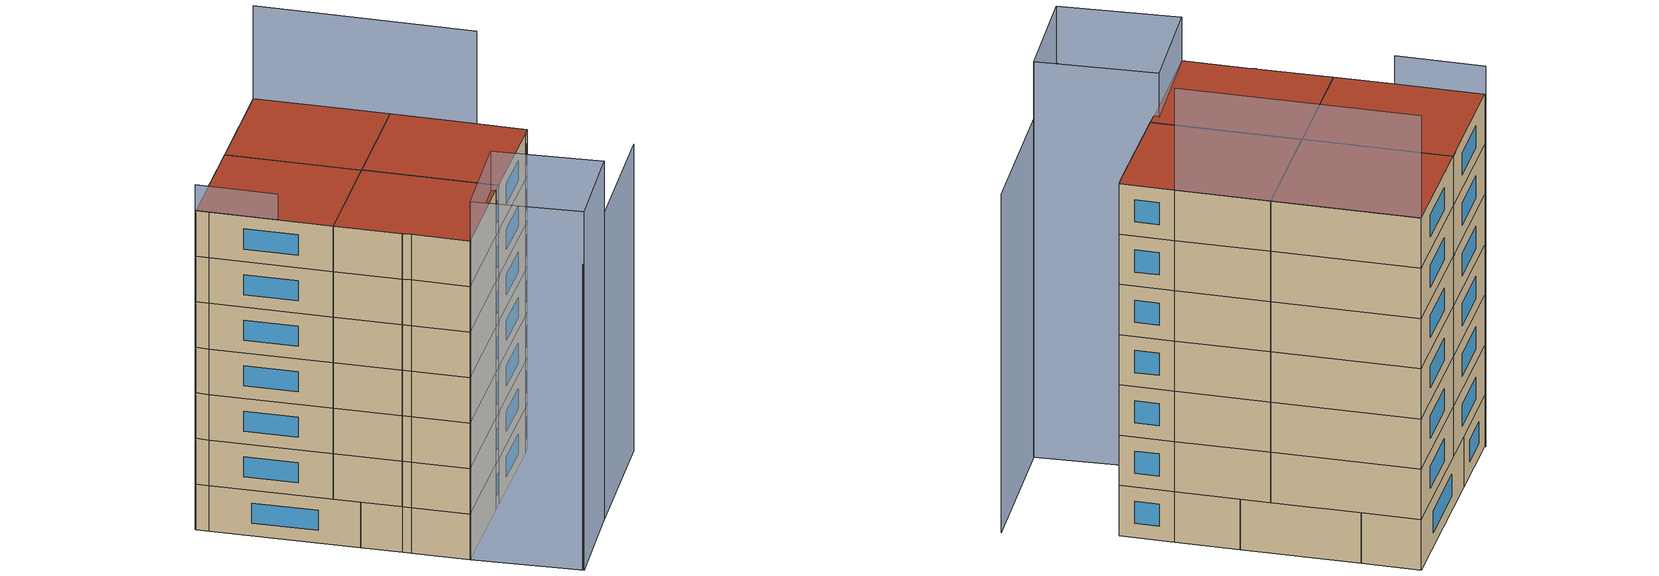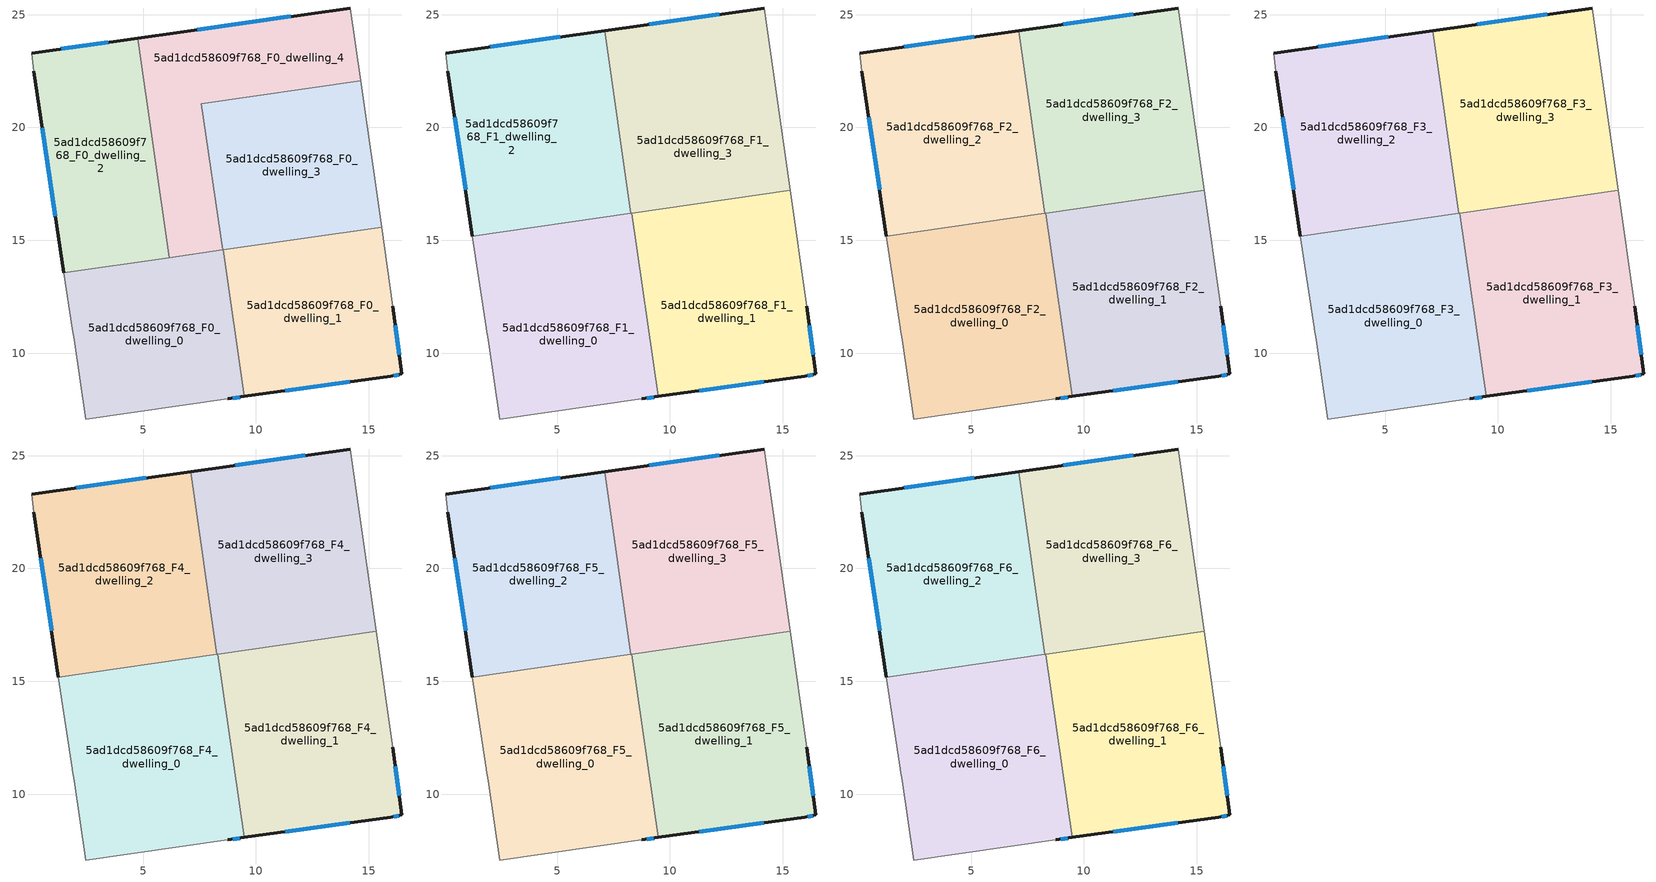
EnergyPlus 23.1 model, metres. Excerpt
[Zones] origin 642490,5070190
5ad1dcd58609f768_F0_dwelling_0
 floor ground (EU_floor_Construction): 8.55,14.58 9.48,8.08 8.76,7.98 2.46,7.08 1.96,10.59 1.86,11.09 1.49,13.57 z0
 wall outside (EU_wall_Construction): 8.76,7.98 9.48,8.08 z0:3
 wall adiabatic (EU_wall_Construction): 1.49,13.57 1.86,11.09 1.96,10.59 2.46,7.08 8.76,7.98 z0:3
 wall to 5ad1dcd58609f768_F0_dwelling_1 (EU_wall_Construction): 9.48,8.08 8.55,14.58 z0:3
 wall to 5ad1dcd58609f768_F0_dwelling_2 (EU_wall_Construction): 6.16,14.24 1.49,13.57 z0:3
 wall to 5ad1dcd58609f768_F0_dwelling_4 (EU_wall_Construction): 8.52,14.58 6.16,14.24 z0:3
 wall to 5ad1dcd58609f768_F0_dwelling_3 (EU_wall_Construction): 8.55,14.58 8.52,14.58 z0:3
 window (EU_Window_Construction): 8.96,8.01 9.28,8.05 z0.84:2.16
 roof outside (EU_roof_Construction): 1.86,11.09 1.85,11.13 1.49,13.57 z3
5ad1dcd58609f768_F0_dwelling_1
 floor ground (EU_floor_Construction): 15.56,15.59 16.07,12.08 16.47,9.08 15.97,8.98 9.48,8.08 8.55,14.58 z0
 wall outside (EU_wall_Construction): 9.48,8.08 15.97,8.98 16.47,9.08 16.07,12.08 z0:3
 wall adiabatic (EU_wall_Construction): 16.07,12.08 15.56,15.59 z0:3
 wall to 5ad1dcd58609f768_F0_dwelling_3 (EU_wall_Construction): 15.56,15.59 8.55,14.58 z0:3
 window (EU_Window_Construction): 16.35,9.92 16.18,11.24 / 16.11,9.01 16.33,9.05 / 11.3,8.33 14.15,8.73 z0.84:2.16
5ad1dcd58609f768_F0_dwelling_2
 floor ground (EU_floor_Construction): 4.76,23.96 6.16,14.24 1.49,13.57 0.16,22.5 0.06,23.3 z0
 wall outside (EU_wall_Construction): 4.76,23.96 0.06,23.3 / 0.16,22.5 1.49,13.57 z0:3
 wall adiabatic (EU_wall_Construction): 0.06,23.3 0.16,22.5 z0:3
 wall to 5ad1dcd58609f768_F0_dwelling_4 (EU_wall_Construction): 6.16,14.24 4.76,23.96 z0:3
 window (EU_Window_Construction): 3.44,23.78 1.38,23.48 / 0.53,19.99 1.11,16.07 z0.84:2.16
5ad1dcd58609f768_F0_dwelling_3
 floor ground (EU_floor_Construction): 14.63,22.07 15.56,15.59 8.52,14.58 7.58,21.06 z0
 wall to 5ad1dcd58609f768_F0_dwelling_4 (EU_wall_Construction): 14.63,22.07 7.58,21.06 8.52,14.58 z0:3
 wall adiabatic (EU_wall_Construction): 15.56,15.59 14.63,22.07 z0:3
5ad1dcd58609f768_F0_dwelling_4
 floor ground (EU_floor_Construction): 14.17,25.29 14.63,22.07 7.58,21.06 8.52,14.58 6.16,14.24 4.76,23.96 z0
 wall outside (EU_wall_Construction): 14.17,25.29 4.76,23.96 z0:3
 wall adiabatic (EU_wall_Construction): 14.63,22.07 14.17,25.29 z0:3
 window (EU_Window_Construction): 11.53,24.92 7.4,24.34 z0.84:2.16
5ad1dcd58609f768_F1_dwelling_0
 floor to 5ad1dcd58609f768_F0_dwelling_0 (EU_floor_Construction): 8.54,14.58 9.48,8.08 8.76,7.98 2.46,7.08 1.96,10.59 1.86,11.09 1.85,11.13 1.49,13.57 z3
 floor to 5ad1dcd58609f768_F0_dwelling_2 (EU_floor_Construction): 5.93,15.86 6.16,14.24 1.49,13.57 1.25,15.19 z3
 floor to 5ad1dcd58609f768_F0_dwelling_3 (EU_floor_Construction): 8.31,16.2 8.54,14.58 8.52,14.58 8.28,16.2 z3
 floor to 5ad1dcd58609f768_F0_dwelling_4 (EU_floor_Construction): 8.28,16.2 8.52,14.58 6.16,14.24 5.93,15.86 z3
 wall outside (EU_wall_Construction): 8.76,7.98 9.48,8.08 z3:6
 wall adiabatic (EU_wall_Construction): 1.25,15.19 1.85,11.13 1.86,11.09 1.96,10.59 2.46,7.08 8.76,7.98 z3:6
 wall to 5ad1dcd58609f768_F1_dwelling_1 (EU_wall_Construction): 9.48,8.08 8.31,16.2 z3:6
 wall to 5ad1dcd58609f768_F1_dwelling_2 (EU_wall_Construction): 8.27,16.2 1.25,15.19 z3:6
 wall to 5ad1dcd58609f768_F1_dwelling_3 (EU_wall_Construction): 8.31,16.2 8.27,16.2 z3:6
 window (EU_Window_Construction): 8.96,8.01 9.28,8.05 z3.84:5.16
5ad1dcd58609f768_F1_dwelling_1
 floor outside (EU_floor_Construction): 8.39,15.64 8.55,14.58 9.48,8.08 z3
 floor to 5ad1dcd58609f768_F0_dwelling_1 (EU_floor_Construction): 15.56,15.59 16.07,12.08 16.47,9.08 15.97,8.98 9.48,8.08 8.55,14.58 z3
 floor to 5ad1dcd58609f768_F0_dwelling_3 (EU_floor_Construction): 15.33,17.21 15.56,15.59 8.54,14.58 8.31,16.2 z3
 floor adiabatic (EU_floor_Construction): 8.39,15.64 8.55,14.58 8.54,14.58 z3; 8.39,15.64 8.55,14.58 8.54,14.58 z3; 8.39,15.64 8.55,14.58 8.54,14.58 z3; 8.39,15.64 8.55,14.58 8.54,14.58 z3; 8.39,15.64 8.55,14.58 8.54,14.58 z3; 8.39,15.64 8.55,14.58 8.54,14.58 z3; 8.39,15.64 8.55,14.58 8.54,14.58 z3; 8.39,15.64 8.55,14.58 8.54,14.58 z3; 8.39,15.64 8.55,14.58 8.54,14.58 z3; 8.39,15.64 8.55,14.58 8.54,14.58 z3; 8.39,15.64 8.55,14.58 8.54,14.58 z3; 8.39,15.64 8.55,14.58 8.54,14.58 z3; 8.39,15.64 8.55,14.58 8.54,14.58 z3; 8.39,15.64 8.55,14.58 8.54,14.58 z3; 8.39,15.64 8.55,14.58 8.54,14.58 z3; 8.39,15.64 8.55,14.58 8.54,14.58 z3; 8.39,15.64 8.55,14.58 8.54,14.58 z3; 8.39,15.64 8.55,14.58 8.54,14.58 z3; 8.39,15.64 8.55,14.58 8.54,14.58 z3; 8.39,15.64 8.55,14.58 8.54,14.58 z3; 8.39,15.64 8.55,14.58 8.54,14.58 z3; 8.39,15.64 8.55,14.58 8.54,14.58 z3; 8.39,15.64 8.55,14.58 8.54,14.58 z3; 8.39,15.64 8.55,14.58 8.54,14.58 z3; 8.39,15.64 8.55,14.58 8.54,14.58 z3; 8.39,15.64 8.55,14.58 8.54,14.58 z3; 8.39,15.64 8.55,14.58 8.54,14.58 z3; 8.39,15.64 8.55,14.58 8.54,14.58 z3; 8.39,15.64 8.55,14.58 8.54,14.58 z3; 8.39,15.64 8.55,14.58 8.54,14.58 z3; 8.39,15.64 8.55,14.58 8.54,14.58 z3; 8.39,15.64 8.55,14.58 8.54,14.58 z3; 8.39,15.64 8.55,14.58 8.54,14.58 z3; 8.39,15.64 8.55,14.58 8.54,14.58 z3; 8.39,15.64 8.55,14.58 8.54,14.58 z3; 8.39,15.64 8.55,14.58 8.54,14.58 z3; 8.39,15.64 8.55,14.58 8.54,14.58 z3; 8.39,15.64 8.55,14.58 8.54,14.58 z3; 8.39,15.64 8.55,14.58 8.54,14.58 z3; 8.39,15.64 8.55,14.58 8.54,14.58 z3; 8.39,15.64 8.55,14.58 8.54,14.58 z3; 8.39,15.64 8.55,14.58 8.54,14.58 z3; 8.39,15.64 8.55,14.58 8.54,14.58 z3; 8.39,15.64 8.55,14.58 8.54,14.58 z3; 8.39,15.64 8.55,14.58 8.54,14.58 z3; 8.39,15.64 8.55,14.58 8.54,14.58 z3; 8.39,15.64 8.55,14.58 8.54,14.58 z3; 8.39,15.64 8.55,14.58 8.54,14.58 z3; 8.39,15.64 8.55,14.58 8.54,14.58 z3; 8.39,15.64 8.55,14.58 8.54,14.58 z3; 8.39,15.64 8.55,14.58 8.54,14.58 z3; 8.39,15.64 8.55,14.58 8.54,14.58 z3; 8.39,15.64 8.55,14.58 8.54,14.58 z3; 8.39,15.64 8.55,14.58 8.54,14.58 z3; 8.39,15.64 8.55,14.58 8.54,14.58 z3; 8.39,15.64 8.55,14.58 8.54,14.58 z3; 8.39,15.64 8.55,14.58 8.54,14.58 z3; 8.39,15.64 8.55,14.58 8.54,14.58 z3
 wall outside (EU_wall_Construction): 9.48,8.08 15.97,8.98 16.47,9.08 16.07,12.08 z3:6
 wall adiabatic (EU_wall_Construction): 16.07,12.08 15.33,17.21 z3:6
 wall to 5ad1dcd58609f768_F1_dwelling_3 (EU_wall_Construction): 15.33,17.21 8.31,16.2 z3:6
 window (EU_Window_Construction): 16.35,9.92 16.18,11.24 / 16.11,9.01 16.33,9.05 / 11.29,8.33 14.15,8.73 z3.84:5.16
5ad1dcd58609f768_F1_dwelling_2
 floor to 5ad1dcd58609f768_F0_dwelling_2 (EU_floor_Construction): 4.76,23.96 5.93,15.86 1.25,15.19 0.16,22.5 0.06,23.3 z3
 floor to 5ad1dcd58609f768_F0_dwelling_4 (EU_floor_Construction): 7.11,24.29 8.27,16.2 5.93,15.86 4.76,23.96 z3
 wall outside (EU_wall_Construction): 7.11,24.29 0.06,23.3 / 0.16,22.5 1.25,15.19 z3:6
 wall adiabatic (EU_wall_Construction): 0.06,23.3 0.16,22.5 z3:6
 wall to 5ad1dcd58609f768_F1_dwelling_3 (EU_wall_Construction): 8.27,16.2 7.11,24.29 z3:6
 window (EU_Window_Construction): 5.13,24.01 2.03,23.58 / 0.46,20.45 0.94,17.24 z3.84:5.16
5ad1dcd58609f768_F1_dwelling_3
 floor to 5ad1dcd58609f768_F0_dwelling_3 (EU_floor_Construction): 14.63,22.07 15.33,17.21 8.28,16.2 7.58,21.06 z3
 floor to 5ad1dcd58609f768_F0_dwelling_4 (EU_floor_Construction): 14.17,25.29 14.63,22.07 7.58,21.06 8.28,16.2 8.27,16.2 7.11,24.29 z3
 wall outside (EU_wall_Construction): 14.17,25.29 7.11,24.29 z3:6
 wall adiabatic (EU_wall_Construction): 15.33,17.21 14.17,25.29 z3:6
 window (EU_Window_Construction): 12.19,25.01 9.09,24.57 z3.84:5.16
5ad1dcd58609f768_F2_dwelling_0
 floor to 5ad1dcd58609f768_F1_dwelling_0 (EU_floor_Construction): 8.31,16.2 9.48,8.08 8.76,7.98 2.46,7.08 1.96,10.59 1.86,11.09 1.85,11.13 1.25,15.19 z6
 wall outside (EU_wall_Construction): 8.76,7.98 9.48,8.08 z6:9
 wall adiabatic (EU_wall_Construction): 1.25,15.19 1.85,11.13 1.86,11.09 1.96,10.59 2.46,7.08 8.76,7.98 z6:9
 wall to 5ad1dcd58609f768_F2_dwelling_1 (EU_wall_Construction): 9.48,8.08 8.31,16.2 z6:9
 wall to 5ad1dcd58609f768_F2_dwelling_2 (EU_wall_Construction): 8.27,16.2 1.25,15.19 z6:9
 wall to 5ad1dcd58609f768_F2_dwelling_3 (EU_wall_Construction): 8.31,16.2 8.27,16.2 z6:9
 window (EU_Window_Construction): 8.96,8.01 9.28,8.05 z6.84:8.16
5ad1dcd58609f768_F2_dwelling_1
 floor to 5ad1dcd58609f768_F1_dwelling_1 (EU_floor_Construction): 15.33,17.21 16.07,12.08 16.47,9.08 15.97,8.98 9.48,8.08 8.31,16.2 z6
 wall outside (EU_wall_Construction): 9.48,8.08 15.97,8.98 16.47,9.08 16.07,12.08 z6:9
 wall adiabatic (EU_wall_Construction): 16.07,12.08 15.33,17.21 z6:9
 wall to 5ad1dcd58609f768_F2_dwelling_3 (EU_wall_Construction): 15.33,17.21 8.31,16.2 z6:9
 window (EU_Window_Construction): 16.35,9.92 16.18,11.24 / 16.11,9.01 16.33,9.05 / 11.29,8.33 14.15,8.73 z6.84:8.16
5ad1dcd58609f768_F2_dwelling_2
 floor to 5ad1dcd58609f768_F1_dwelling_2 (EU_floor_Construction): 7.11,24.29 8.27,16.2 1.25,15.19 0.16,22.5 0.06,23.3 z6
 wall outside (EU_wall_Construction): 7.11,24.29 0.06,23.3 / 0.16,22.5 1.25,15.19 z6:9
 wall adiabatic (EU_wall_Construction): 0.06,23.3 0.16,22.5 z6:9
 wall to 5ad1dcd58609f768_F2_dwelling_3 (EU_wall_Construction): 8.27,16.2 7.11,24.29 z6:9
 window (EU_Window_Construction): 5.13,24.01 2.03,23.58 / 0.46,20.45 0.94,17.24 z6.84:8.16
5ad1dcd58609f768_F2_dwelling_3
 floor to 5ad1dcd58609f768_F1_dwelling_3 (EU_floor_Construction): 14.17,25.29 15.33,17.21 8.27,16.2 7.11,24.29 z6
 wall outside (EU_wall_Construction): 14.17,25.29 7.11,24.29 z6:9
 wall adiabatic (EU_wall_Construction): 15.33,17.21 14.17,25.29 z6:9
 window (EU_Window_Construction): 12.19,25.01 9.09,24.57 z6.84:8.16
5ad1dcd58609f768_F3_dwelling_0
 floor to 5ad1dcd58609f768_F2_dwelling_0 (EU_floor_Construction): 8.31,16.2 9.48,8.08 8.76,7.98 2.46,7.08 1.96,10.59 1.86,11.09 1.85,11.13 1.25,15.19 z9
 wall outside (EU_wall_Construction): 8.76,7.98 9.48,8.08 z9:12
 wall adiabatic (EU_wall_Construction): 1.25,15.19 1.85,11.13 1.86,11.09 1.96,10.59 2.46,7.08 8.76,7.98 z9:12
 wall to 5ad1dcd58609f768_F3_dwelling_1 (EU_wall_Construction): 9.48,8.08 8.31,16.2 z9:12
 wall to 5ad1dcd58609f768_F3_dwelling_2 (EU_wall_Construction): 8.27,16.2 1.25,15.19 z9:12
 wall to 5ad1dcd58609f768_F3_dwelling_3 (EU_wall_Construction): 8.31,16.2 8.27,16.2 z9:12
 window (EU_Window_Construction): 8.96,8.01 9.28,8.05 z9.84:11.16
5ad1dcd58609f768_F3_dwelling_1
 floor to 5ad1dcd58609f768_F2_dwelling_1 (EU_floor_Construction): 15.33,17.21 16.07,12.08 16.47,9.08 15.97,8.98 9.48,8.08 8.31,16.2 z9
 wall outside (EU_wall_Construction): 9.48,8.08 15.97,8.98 16.47,9.08 16.07,12.08 z9:12
 wall adiabatic (EU_wall_Construction): 16.07,12.08 15.33,17.21 z9:12
 wall to 5ad1dcd58609f768_F3_dwelling_3 (EU_wall_Construction): 15.33,17.21 8.31,16.2 z9:12
 window (EU_Window_Construction): 16.35,9.92 16.18,11.24 / 16.11,9.01 16.33,9.05 / 11.29,8.33 14.15,8.73 z9.84:11.16
5ad1dcd58609f768_F3_dwelling_2
 floor to 5ad1dcd58609f768_F2_dwelling_2 (EU_floor_Construction): 7.11,24.29 8.27,16.2 1.25,15.19 0.16,22.5 0.06,23.3 z9
 wall outside (EU_wall_Construction): 7.11,24.29 0.06,23.3 / 0.16,22.5 1.25,15.19 z9:12
 wall adiabatic (EU_wall_Construction): 0.06,23.3 0.16,22.5 z9:12
 wall to 5ad1dcd58609f768_F3_dwelling_3 (EU_wall_Construction): 8.27,16.2 7.11,24.29 z9:12
 window (EU_Window_Construction): 5.13,24.01 2.03,23.58 / 0.46,20.45 0.94,17.24 z9.84:11.16
5ad1dcd58609f768_F3_dwelling_3
 floor to 5ad1dcd58609f768_F2_dwelling_3 (EU_floor_Construction): 14.17,25.29 15.33,17.21 8.27,16.2 7.11,24.29 z9
 wall outside (EU_wall_Construction): 14.17,25.29 7.11,24.29 z9:12
 wall adiabatic (EU_wall_Construction): 15.33,17.21 14.17,25.29 z9:12
 window (EU_Window_Construction): 12.19,25.01 9.09,24.57 z9.84:11.16
5ad1dcd58609f768_F4_dwelling_0
 floor to 5ad1dcd58609f768_F3_dwelling_0 (EU_floor_Construction): 8.31,16.2 9.48,8.08 8.76,7.98 2.46,7.08 1.96,10.59 1.86,11.09 1.85,11.13 1.25,15.19 z12
 wall outside (EU_wall_Construction): 8.76,7.98 9.48,8.08 z12:15
 wall adiabatic (EU_wall_Construction): 1.25,15.19 1.85,11.13 1.86,11.09 1.96,10.59 2.46,7.08 8.76,7.98 z12:15
 wall to 5ad1dcd58609f768_F4_dwelling_1 (EU_wall_Construction): 9.48,8.08 8.31,16.2 z12:15
 wall to 5ad1dcd58609f768_F4_dwelling_2 (EU_wall_Construction): 8.27,16.2 1.25,15.19 z12:15
 wall to 5ad1dcd58609f768_F4_dwelling_3 (EU_wall_Construction): 8.31,16.2 8.27,16.2 z12:15
 window (EU_Window_Construction): 8.96,8.01 9.28,8.05 z12.84:14.16
5ad1dcd58609f768_F4_dwelling_1
 floor to 5ad1dcd58609f768_F3_dwelling_1 (EU_floor_Construction): 15.33,17.21 16.07,12.08 16.47,9.08 15.97,8.98 9.48,8.08 8.31,16.2 z12
 wall outside (EU_wall_Construction): 9.48,8.08 15.97,8.98 16.47,9.08 16.07,12.08 z12:15
 wall adiabatic (EU_wall_Construction): 16.07,12.08 15.33,17.21 z12:15
 wall to 5ad1dcd58609f768_F4_dwelling_3 (EU_wall_Construction): 15.33,17.21 8.31,16.2 z12:15
 window (EU_Window_Construction): 16.35,9.92 16.18,11.24 / 16.11,9.01 16.33,9.05 / 11.29,8.33 14.15,8.73 z12.84:14.16
5ad1dcd58609f768_F4_dwelling_2
 floor to 5ad1dcd58609f768_F3_dwelling_2 (EU_floor_Construction): 7.11,24.29 8.27,16.2 1.25,15.19 0.16,22.5 0.06,23.3 z12
 wall outside (EU_wall_Construction): 7.11,24.29 0.06,23.3 / 0.16,22.5 1.25,15.19 z12:15
 wall adiabatic (EU_wall_Construction): 0.06,23.3 0.16,22.5 z12:15
 wall to 5ad1dcd58609f768_F4_dwelling_3 (EU_wall_Construction): 8.27,16.2 7.11,24.29 z12:15
 window (EU_Window_Construction): 5.13,24.01 2.03,23.58 / 0.46,20.45 0.94,17.24 z12.84:14.16
5ad1dcd58609f768_F4_dwelling_3
 floor to 5ad1dcd58609f768_F3_dwelling_3 (EU_floor_Construction): 14.17,25.29 15.33,17.21 8.27,16.2 7.11,24.29 z12
 wall outside (EU_wall_Construction): 14.17,25.29 7.11,24.29 z12:15
 wall adiabatic (EU_wall_Construction): 15.33,17.21 14.17,25.29 z12:15
 window (EU_Window_Construction): 12.19,25.01 9.09,24.57 z12.84:14.16
5ad1dcd58609f768_F5_dwelling_0
 floor to 5ad1dcd58609f768_F4_dwelling_0 (EU_floor_Construction): 8.31,16.2 9.48,8.08 8.76,7.98 2.46,7.08 1.96,10.59 1.86,11.09 1.85,11.13 1.25,15.19 z15
 wall outside (EU_wall_Construction): 8.76,7.98 9.48,8.08 z15:18
 wall adiabatic (EU_wall_Construction): 1.25,15.19 1.85,11.13 1.86,11.09 1.96,10.59 2.46,7.08 8.76,7.98 z15:18
 wall to 5ad1dcd58609f768_F5_dwelling_1 (EU_wall_Construction): 9.48,8.08 8.31,16.2 z15:18
 wall to 5ad1dcd58609f768_F5_dwelling_2 (EU_wall_Construction): 8.27,16.2 1.25,15.19 z15:18
 wall to 5ad1dcd58609f768_F5_dwelling_3 (EU_wall_Construction): 8.31,16.2 8.27,16.2 z15:18
 window (EU_Window_Construction): 8.96,8.01 9.28,8.05 z15.84:17.16
5ad1dcd58609f768_F5_dwelling_1
 floor to 5ad1dcd58609f768_F4_dwelling_1 (EU_floor_Construction): 15.33,17.21 16.07,12.08 16.47,9.08 15.97,8.98 9.48,8.08 8.31,16.2 z15
 wall outside (EU_wall_Construction): 9.48,8.08 15.97,8.98 16.47,9.08 16.07,12.08 z15:18
 wall adiabatic (EU_wall_Construction): 16.07,12.08 15.33,17.21 z15:18
 wall to 5ad1dcd58609f768_F5_dwelling_3 (EU_wall_Construction): 15.33,17.21 8.31,16.2 z15:18
 window (EU_Window_Construction): 16.35,9.92 16.18,11.24 / 16.11,9.01 16.33,9.05 / 11.29,8.33 14.15,8.73 z15.84:17.16
5ad1dcd58609f768_F5_dwelling_2
 floor to 5ad1dcd58609f768_F4_dwelling_2 (EU_floor_Construction): 7.11,24.29 8.27,16.2 1.25,15.19 0.16,22.5 0.06,23.3 z15
 wall outside (EU_wall_Construction): 7.11,24.29 0.06,23.3 / 0.16,22.5 1.25,15.19 z15:18
 wall adiabatic (EU_wall_Construction): 0.06,23.3 0.16,22.5 z15:18
 wall to 5ad1dcd58609f768_F5_dwelling_3 (EU_wall_Construction): 8.27,16.2 7.11,24.29 z15:18
 window (EU_Window_Construction): 5.13,24.01 2.03,23.58 / 0.46,20.45 0.94,17.24 z15.84:17.16
5ad1dcd58609f768_F5_dwelling_3
 floor to 5ad1dcd58609f768_F4_dwelling_3 (EU_floor_Construction): 14.17,25.29 15.33,17.21 8.27,16.2 7.11,24.29 z15
 wall outside (EU_wall_Construction): 14.17,25.29 7.11,24.29 z15:18
 wall adiabatic (EU_wall_Construction): 15.33,17.21 14.17,25.29 z15:18
 window (EU_Window_Construction): 12.19,25.01 9.09,24.57 z15.84:17.16
5ad1dcd58609f768_F6_dwelling_0
 floor to 5ad1dcd58609f768_F5_dwelling_0 (EU_floor_Construction): 8.31,16.2 9.48,8.08 8.76,7.98 2.46,7.08 1.96,10.59 1.86,11.09 1.85,11.13 1.25,15.19 z18
 wall outside (EU_wall_Construction): 8.76,7.98 9.48,8.08 z18:21
 wall adiabatic (EU_wall_Construction): 1.25,15.19 1.85,11.13 1.86,11.09 1.96,10.59 2.46,7.08 8.76,7.98 z18:21
 wall to 5ad1dcd58609f768_F6_dwelling_1 (EU_wall_Construction): 9.48,8.08 8.31,16.2 z18:21
 wall to 5ad1dcd58609f768_F6_dwelling_2 (EU_wall_Construction): 8.27,16.2 1.25,15.19 z18:21
 wall to 5ad1dcd58609f768_F6_dwelling_3 (EU_wall_Construction): 8.31,16.2 8.27,16.2 z18:21
 window (EU_Window_Construction): 8.96,8.01 9.28,8.05 z18.84:20.16
 roof outside (EU_roof_Construction): 9.48,8.08 8.31,16.2 1.25,15.19 1.85,11.13 1.86,11.09 1.96,10.59 2.46,7.08 8.76,7.98 z21
5ad1dcd58609f768_F6_dwelling_1
 floor to 5ad1dcd58609f768_F5_dwelling_1 (EU_floor_Construction): 15.33,17.21 16.07,12.08 16.47,9.08 15.97,8.98 9.48,8.08 8.31,16.2 z18
 wall outside (EU_wall_Construction): 9.48,8.08 15.97,8.98 16.47,9.08 16.07,12.08 z18:21
 wall adiabatic (EU_wall_Construction): 16.07,12.08 15.33,17.21 z18:21
 wall to 5ad1dcd58609f768_F6_dwelling_3 (EU_wall_Construction): 15.33,17.21 8.31,16.2 z18:21
 window (EU_Window_Construction): 16.35,9.92 16.18,11.24 / 16.11,9.01 16.33,9.05 / 11.29,8.33 14.15,8.73 z18.84:20.16
 roof outside (EU_roof_Construction): 16.47,9.08 16.07,12.08 15.33,17.21 8.31,16.2 9.48,8.08 15.97,8.98 z21
5ad1dcd58609f768_F6_dwelling_2
 floor to 5ad1dcd58609f768_F5_dwelling_2 (EU_floor_Construction): 7.11,24.29 8.27,16.2 1.25,15.19 0.16,22.5 0.06,23.3 z18
 wall outside (EU_wall_Construction): 7.11,24.29 0.06,23.3 / 0.16,22.5 1.25,15.19 z18:21
 wall adiabatic (EU_wall_Construction): 0.06,23.3 0.16,22.5 z18:21
 wall to 5ad1dcd58609f768_F6_dwelling_3 (EU_wall_Construction): 8.27,16.2 7.11,24.29 z18:21
 window (EU_Window_Construction): 5.13,24.01 2.03,23.58 / 0.46,20.45 0.94,17.24 z18.84:20.16
 roof outside (EU_roof_Construction): 8.27,16.2 7.11,24.29 0.06,23.3 0.16,22.5 1.25,15.19 z21
5ad1dcd58609f768_F6_dwelling_3
 floor to 5ad1dcd58609f768_F5_dwelling_3 (EU_floor_Construction): 14.17,25.29 15.33,17.21 8.27,16.2 7.11,24.29 z18
 wall outside (EU_wall_Construction): 14.17,25.29 7.11,24.29 z18:21
 wall adiabatic (EU_wall_Construction): 15.33,17.21 14.17,25.29 z18:21
 window (EU_Window_Construction): 12.19,25.01 9.09,24.57 z18.84:20.16
 roof outside (EU_roof_Construction): 15.33,17.21 14.17,25.29 7.11,24.29 8.27,16.2 z21
shading: 3.74,0.57 18.46,3.2 z0:20.2; 9.98,1.68 3.73,0.47 / 3.73,0.47 2.46,7.08 / 2.46,7.08 8.7,8.29 / 8.7,8.29 9.98,1.68 z0:23.6; 16.07,12.08 14.17,25.29 z0:27.1; 0.08,23.36 0.76,18.46 z0:22.7
[Building]
EU S2 Campaign: North Axis=0; Terrain=City; Solar Distribution=FullExterior
[Site:Location]
Lyon-Bron: Latitude=45.75; Longitude=5; Time Zone=1; Elevation=198
[SizingPeriod:WeatherFileDays]
AnnualSizingPeriod: Begin Month=1; Begin Day of Month=1; End Month=12; End Day of Month=31; Day of Week for Start Day=Monday; Use Weather File Daylight Saving Period=No; Use Weather File Rain and Snow Indicators=No
[MATERIAL]
EU_InternalMass_Material: Roughness=MediumRough; Thickness=0.1; Conductivity=1; Density=1800; Specific Heat=900; Thermal Absorptance=0.9; Solar Absorptance=0.7; Visible Absorptance=0.7
[MATERIAL:NOMASS] Roughness=MediumRough; Thermal Absorptance=0.9; Solar Absorptance=0.7; Visible Absorptance=0.7
Name | Thermal Resistance
EU_wall_NoMass | 0.776494
EU_roof_NoMass | 0.486893
EU_floor_NoMass | 0.421597
[WINDOWMATERIAL:SIMPLEGLAZINGSYSTEM]
EU_Window_SimpleGlazing: UFactor=4.24961; Solar Heat Gain Coefficient=0.83; Visible Transmittance=0.83
[CONSTRUCTION]
EU_wall_Construction: EU_wall_NoMass
EU_roof_Construction: EU_roof_NoMass
EU_floor_Construction: EU_floor_NoMass
EU_InternalMass_Construction: EU_InternalMass_Material
EU_Window_Construction: EU_Window_SimpleGlazing
[ZONE] Type=1; Multiplier=1; Ceiling Height=autocalculate; Floor Area=autocalculate; Part of Total Floor Area=Yes
Name | Volume
5ad1dcd58609f768_F0_dwelling_0 | 139.846
5ad1dcd58609f768_F1_dwelling_0; 5ad1dcd58609f768_F2_dwelling_0; 5ad1dcd58609f768_F3_dwelling_0; 5ad1dcd58609f768_F4_dwelling_0; 5ad1dcd58609f768_F5_dwelling_0; 5ad1dcd58609f768_F6_dwelling_0 | 174.832
5ad1dcd58609f768_F0_dwelling_1 | 139.849
5ad1dcd58609f768_F1_dwelling_1; 5ad1dcd58609f768_F2_dwelling_1; 5ad1dcd58609f768_F3_dwelling_1; 5ad1dcd58609f768_F4_dwelling_1; 5ad1dcd58609f768_F5_dwelling_1; 5ad1dcd58609f768_F6_dwelling_1 | 174.819
5ad1dcd58609f768_F0_dwelling_2 | 139.868
5ad1dcd58609f768_F1_dwelling_2; 5ad1dcd58609f768_F2_dwelling_2; 5ad1dcd58609f768_F3_dwelling_2; 5ad1dcd58609f768_F4_dwelling_2; 5ad1dcd58609f768_F5_dwelling_2; 5ad1dcd58609f768_F6_dwelling_2 | 174.804
5ad1dcd58609f768_F0_dwelling_3 | 139.855
5ad1dcd58609f768_F1_dwelling_3; 5ad1dcd58609f768_F2_dwelling_3; 5ad1dcd58609f768_F3_dwelling_3; 5ad1dcd58609f768_F4_dwelling_3; 5ad1dcd58609f768_F5_dwelling_3; 5ad1dcd58609f768_F6_dwelling_3 | 174.816
5ad1dcd58609f768_F0_dwelling_4 | 139.842
[INTERNALMASS] Construction=EU_InternalMass_Construction
Name | Zone or ZoneList | Surface Area
5ad1dcd58609f768_F0_dwelling_0_EU_InternalMass | 5ad1dcd58609f768_F0_dwelling_0 | 46.6153
5ad1dcd58609f768_F0_dwelling_1_EU_InternalMass | 5ad1dcd58609f768_F0_dwelling_1 | 46.6165
5ad1dcd58609f768_F0_dwelling_2_EU_InternalMass | 5ad1dcd58609f768_F0_dwelling_2 | 46.6248
5ad1dcd58609f768_F0_dwelling_3_EU_InternalMass | 5ad1dcd58609f768_F0_dwelling_3 | 46.6174
5ad1dcd58609f768_F0_dwelling_4_EU_InternalMass | 5ad1dcd58609f768_F0_dwelling_4 | 46.6139
5ad1dcd58609f768_F1_dwelling_0_EU_InternalMass | 5ad1dcd58609f768_F1_dwelling_0 | 58.2772
5ad1dcd58609f768_F1_dwelling_1_EU_InternalMass | 5ad1dcd58609f768_F1_dwelling_1 | 58.273
5ad1dcd58609f768_F1_dwelling_2_EU_InternalMass | 5ad1dcd58609f768_F1_dwelling_2 | 58.2698
5ad1dcd58609f768_F1_dwelling_3_EU_InternalMass | 5ad1dcd58609f768_F1_dwelling_3 | 58.2714
5ad1dcd58609f768_F2_dwelling_0_EU_InternalMass | 5ad1dcd58609f768_F2_dwelling_0 | 58.2772
5ad1dcd58609f768_F2_dwelling_1_EU_InternalMass | 5ad1dcd58609f768_F2_dwelling_1 | 58.273
5ad1dcd58609f768_F2_dwelling_2_EU_InternalMass | 5ad1dcd58609f768_F2_dwelling_2 | 58.2698
5ad1dcd58609f768_F2_dwelling_3_EU_InternalMass | 5ad1dcd58609f768_F2_dwelling_3 | 58.2714
5ad1dcd58609f768_F3_dwelling_0_EU_InternalMass | 5ad1dcd58609f768_F3_dwelling_0 | 58.2772
5ad1dcd58609f768_F3_dwelling_1_EU_InternalMass | 5ad1dcd58609f768_F3_dwelling_1 | 58.273
5ad1dcd58609f768_F3_dwelling_2_EU_InternalMass | 5ad1dcd58609f768_F3_dwelling_2 | 58.2698
5ad1dcd58609f768_F3_dwelling_3_EU_InternalMass | 5ad1dcd58609f768_F3_dwelling_3 | 58.2714
5ad1dcd58609f768_F4_dwelling_0_EU_InternalMass | 5ad1dcd58609f768_F4_dwelling_0 | 58.2772
5ad1dcd58609f768_F4_dwelling_1_EU_InternalMass | 5ad1dcd58609f768_F4_dwelling_1 | 58.273
5ad1dcd58609f768_F4_dwelling_2_EU_InternalMass | 5ad1dcd58609f768_F4_dwelling_2 | 58.2698
5ad1dcd58609f768_F4_dwelling_3_EU_InternalMass | 5ad1dcd58609f768_F4_dwelling_3 | 58.2714
5ad1dcd58609f768_F5_dwelling_0_EU_InternalMass | 5ad1dcd58609f768_F5_dwelling_0 | 58.2772
5ad1dcd58609f768_F5_dwelling_1_EU_InternalMass | 5ad1dcd58609f768_F5_dwelling_1 | 58.273
5ad1dcd58609f768_F5_dwelling_2_EU_InternalMass | 5ad1dcd58609f768_F5_dwelling_2 | 58.2698
5ad1dcd58609f768_F5_dwelling_3_EU_InternalMass | 5ad1dcd58609f768_F5_dwelling_3 | 58.2714
5ad1dcd58609f768_F6_dwelling_0_EU_InternalMass | 5ad1dcd58609f768_F6_dwelling_0 | 58.2772
5ad1dcd58609f768_F6_dwelling_1_EU_InternalMass | 5ad1dcd58609f768_F6_dwelling_1 | 58.273
5ad1dcd58609f768_F6_dwelling_2_EU_InternalMass | 5ad1dcd58609f768_F6_dwelling_2 | 58.2698
5ad1dcd58609f768_F6_dwelling_3_EU_InternalMass | 5ad1dcd58609f768_F6_dwelling_3 | 58.2714
[OTHEREQUIPMENT] Fuel Type=Electricity; Design Level Calculation Method=Watts/Area; Power per Zone Floor Area=1; Fraction Latent=0; Fraction Radiant=0; Fraction Lost=0; Carbon Dioxide Generation Rate=0; EndUse Subcategory=EU_Step8_InternalGains
Name | Zone or ZoneList or Space or SpaceList | Schedule
EU_Step8_InternalGain_5ad1dcd58609f768_F0_dwelling_0_f000 | 5ad1dcd58609f768_F0_dwelling_0 | EU_Step8_GainSchedule_5ad1dcd58609f768_F0_dwelling_0_f000
EU_Step8_InternalGain_5ad1dcd58609f768_F0_dwelling_1_f000 | 5ad1dcd58609f768_F0_dwelling_1 | EU_Step8_GainSchedule_5ad1dcd58609f768_F0_dwelling_1_f000
EU_Step8_InternalGain_5ad1dcd58609f768_F0_dwelling_2_f000 | 5ad1dcd58609f768_F0_dwelling_2 | EU_Step8_GainSchedule_5ad1dcd58609f768_F0_dwelling_2_f000
EU_Step8_InternalGain_5ad1dcd58609f768_F0_dwelling_3_f000 | 5ad1dcd58609f768_F0_dwelling_3 | EU_Step8_GainSchedule_5ad1dcd58609f768_F0_dwelling_3_f000
EU_Step8_InternalGain_5ad1dcd58609f768_F0_dwelling_4_f000 | 5ad1dcd58609f768_F0_dwelling_4 | EU_Step8_GainSchedule_5ad1dcd58609f768_F0_dwelling_4_f000
EU_Step8_InternalGain_5ad1dcd58609f768_F1_dwelling_0_f000 | 5ad1dcd58609f768_F1_dwelling_0 | EU_Step8_GainSchedule_5ad1dcd58609f768_F1_dwelling_0_f000
EU_Step8_InternalGain_5ad1dcd58609f768_F1_dwelling_1_f000 | 5ad1dcd58609f768_F1_dwelling_1 | EU_Step8_GainSchedule_5ad1dcd58609f768_F1_dwelling_1_f000
EU_Step8_InternalGain_5ad1dcd58609f768_F1_dwelling_2_f000 | 5ad1dcd58609f768_F1_dwelling_2 | EU_Step8_GainSchedule_5ad1dcd58609f768_F1_dwelling_2_f000
EU_Step8_InternalGain_5ad1dcd58609f768_F1_dwelling_3_f000 | 5ad1dcd58609f768_F1_dwelling_3 | EU_Step8_GainSchedule_5ad1dcd58609f768_F1_dwelling_3_f000
EU_Step8_InternalGain_5ad1dcd58609f768_F2_dwelling_0_f000 | 5ad1dcd58609f768_F2_dwelling_0 | EU_Step8_GainSchedule_5ad1dcd58609f768_F2_dwelling_0_f000
EU_Step8_InternalGain_5ad1dcd58609f768_F2_dwelling_1_f000 | 5ad1dcd58609f768_F2_dwelling_1 | EU_Step8_GainSchedule_5ad1dcd58609f768_F2_dwelling_1_f000
EU_Step8_InternalGain_5ad1dcd58609f768_F2_dwelling_2_f000 | 5ad1dcd58609f768_F2_dwelling_2 | EU_Step8_GainSchedule_5ad1dcd58609f768_F2_dwelling_2_f000
EU_Step8_InternalGain_5ad1dcd58609f768_F2_dwelling_3_f000 | 5ad1dcd58609f768_F2_dwelling_3 | EU_Step8_GainSchedule_5ad1dcd58609f768_F2_dwelling_3_f000
EU_Step8_InternalGain_5ad1dcd58609f768_F3_dwelling_0_f000 | 5ad1dcd58609f768_F3_dwelling_0 | EU_Step8_GainSchedule_5ad1dcd58609f768_F3_dwelling_0_f000
EU_Step8_InternalGain_5ad1dcd58609f768_F3_dwelling_1_f000 | 5ad1dcd58609f768_F3_dwelling_1 | EU_Step8_GainSchedule_5ad1dcd58609f768_F3_dwelling_1_f000
EU_Step8_InternalGain_5ad1dcd58609f768_F3_dwelling_2_f000 | 5ad1dcd58609f768_F3_dwelling_2 | EU_Step8_GainSchedule_5ad1dcd58609f768_F3_dwelling_2_f000
EU_Step8_InternalGain_5ad1dcd58609f768_F3_dwelling_3_f000 | 5ad1dcd58609f768_F3_dwelling_3 | EU_Step8_GainSchedule_5ad1dcd58609f768_F3_dwelling_3_f000
EU_Step8_InternalGain_5ad1dcd58609f768_F4_dwelling_0_f000 | 5ad1dcd58609f768_F4_dwelling_0 | EU_Step8_GainSchedule_5ad1dcd58609f768_F4_dwelling_0_f000
EU_Step8_InternalGain_5ad1dcd58609f768_F4_dwelling_1_f000 | 5ad1dcd58609f768_F4_dwelling_1 | EU_Step8_GainSchedule_5ad1dcd58609f768_F4_dwelling_1_f000
EU_Step8_InternalGain_5ad1dcd58609f768_F4_dwelling_2_f000 | 5ad1dcd58609f768_F4_dwelling_2 | EU_Step8_GainSchedule_5ad1dcd58609f768_F4_dwelling_2_f000
EU_Step8_InternalGain_5ad1dcd58609f768_F4_dwelling_3_f000 | 5ad1dcd58609f768_F4_dwelling_3 | EU_Step8_GainSchedule_5ad1dcd58609f768_F4_dwelling_3_f000
EU_Step8_InternalGain_5ad1dcd58609f768_F5_dwelling_0_f000 | 5ad1dcd58609f768_F5_dwelling_0 | EU_Step8_GainSchedule_5ad1dcd58609f768_F5_dwelling_0_f000
EU_Step8_InternalGain_5ad1dcd58609f768_F5_dwelling_1_f000 | 5ad1dcd58609f768_F5_dwelling_1 | EU_Step8_GainSchedule_5ad1dcd58609f768_F5_dwelling_1_f000
EU_Step8_InternalGain_5ad1dcd58609f768_F5_dwelling_2_f000 | 5ad1dcd58609f768_F5_dwelling_2 | EU_Step8_GainSchedule_5ad1dcd58609f768_F5_dwelling_2_f000
EU_Step8_InternalGain_5ad1dcd58609f768_F5_dwelling_3_f000 | 5ad1dcd58609f768_F5_dwelling_3 | EU_Step8_GainSchedule_5ad1dcd58609f768_F5_dwelling_3_f000
EU_Step8_InternalGain_5ad1dcd58609f768_F6_dwelling_0_f000 | 5ad1dcd58609f768_F6_dwelling_0 | EU_Step8_GainSchedule_5ad1dcd58609f768_F6_dwelling_0_f000
EU_Step8_InternalGain_5ad1dcd58609f768_F6_dwelling_1_f000 | 5ad1dcd58609f768_F6_dwelling_1 | EU_Step8_GainSchedule_5ad1dcd58609f768_F6_dwelling_1_f000
EU_Step8_InternalGain_5ad1dcd58609f768_F6_dwelling_2_f000 | 5ad1dcd58609f768_F6_dwelling_2 | EU_Step8_GainSchedule_5ad1dcd58609f768_F6_dwelling_2_f000
EU_Step8_InternalGain_5ad1dcd58609f768_F6_dwelling_3_f000 | 5ad1dcd58609f768_F6_dwelling_3 | EU_Step8_GainSchedule_5ad1dcd58609f768_F6_dwelling_3_f000
[ZONEVENTILATION:DESIGNFLOWRATE] Schedule=EU_AlwaysOn; Design Flow Rate Calculation Method=AirChanges/Hour; Air Changes per Hour=0.693814; Ventilation Type=Natural; Fan Pressure Rise=0; Fan Total Efficiency=1; Constant Term Coefficient=1; Temperature Term Coefficient=0; Velocity Term Coefficient=0; Velocity Squared Term Coefficient=0; Minimum Indoor Temperature=-100; Maximum Indoor Temperature=100; Delta Temperature=-100; Minimum Outdoor Temperature=-100; Maximum Outdoor Temperature=100; Maximum Wind Speed=40
Name | Zone or ZoneList or Space or SpaceList
EU_ConstantAir_5ad1dcd58609f768_F0_dwelling_0 | 5ad1dcd58609f768_F0_dwelling_0
EU_ConstantAir_5ad1dcd58609f768_F0_dwelling_1 | 5ad1dcd58609f768_F0_dwelling_1
EU_ConstantAir_5ad1dcd58609f768_F0_dwelling_2 | 5ad1dcd58609f768_F0_dwelling_2
EU_ConstantAir_5ad1dcd58609f768_F0_dwelling_3 | 5ad1dcd58609f768_F0_dwelling_3
EU_ConstantAir_5ad1dcd58609f768_F0_dwelling_4 | 5ad1dcd58609f768_F0_dwelling_4
EU_ConstantAir_5ad1dcd58609f768_F1_dwelling_0 | 5ad1dcd58609f768_F1_dwelling_0
EU_ConstantAir_5ad1dcd58609f768_F1_dwelling_1 | 5ad1dcd58609f768_F1_dwelling_1
EU_ConstantAir_5ad1dcd58609f768_F1_dwelling_2 | 5ad1dcd58609f768_F1_dwelling_2
EU_ConstantAir_5ad1dcd58609f768_F1_dwelling_3 | 5ad1dcd58609f768_F1_dwelling_3
EU_ConstantAir_5ad1dcd58609f768_F2_dwelling_0 | 5ad1dcd58609f768_F2_dwelling_0
EU_ConstantAir_5ad1dcd58609f768_F2_dwelling_1 | 5ad1dcd58609f768_F2_dwelling_1
EU_ConstantAir_5ad1dcd58609f768_F2_dwelling_2 | 5ad1dcd58609f768_F2_dwelling_2
EU_ConstantAir_5ad1dcd58609f768_F2_dwelling_3 | 5ad1dcd58609f768_F2_dwelling_3
EU_ConstantAir_5ad1dcd58609f768_F3_dwelling_0 | 5ad1dcd58609f768_F3_dwelling_0
EU_ConstantAir_5ad1dcd58609f768_F3_dwelling_1 | 5ad1dcd58609f768_F3_dwelling_1
EU_ConstantAir_5ad1dcd58609f768_F3_dwelling_2 | 5ad1dcd58609f768_F3_dwelling_2
EU_ConstantAir_5ad1dcd58609f768_F3_dwelling_3 | 5ad1dcd58609f768_F3_dwelling_3
EU_ConstantAir_5ad1dcd58609f768_F4_dwelling_0 | 5ad1dcd58609f768_F4_dwelling_0
EU_ConstantAir_5ad1dcd58609f768_F4_dwelling_1 | 5ad1dcd58609f768_F4_dwelling_1
EU_ConstantAir_5ad1dcd58609f768_F4_dwelling_2 | 5ad1dcd58609f768_F4_dwelling_2
EU_ConstantAir_5ad1dcd58609f768_F4_dwelling_3 | 5ad1dcd58609f768_F4_dwelling_3
EU_ConstantAir_5ad1dcd58609f768_F5_dwelling_0 | 5ad1dcd58609f768_F5_dwelling_0
EU_ConstantAir_5ad1dcd58609f768_F5_dwelling_1 | 5ad1dcd58609f768_F5_dwelling_1
EU_ConstantAir_5ad1dcd58609f768_F5_dwelling_2 | 5ad1dcd58609f768_F5_dwelling_2
EU_ConstantAir_5ad1dcd58609f768_F5_dwelling_3 | 5ad1dcd58609f768_F5_dwelling_3
EU_ConstantAir_5ad1dcd58609f768_F6_dwelling_0 | 5ad1dcd58609f768_F6_dwelling_0
EU_ConstantAir_5ad1dcd58609f768_F6_dwelling_1 | 5ad1dcd58609f768_F6_dwelling_1
EU_ConstantAir_5ad1dcd58609f768_F6_dwelling_2 | 5ad1dcd58609f768_F6_dwelling_2
EU_ConstantAir_5ad1dcd58609f768_F6_dwelling_3 | 5ad1dcd58609f768_F6_dwelling_3
[HVACTEMPLATE:THERMOSTAT] Constant Heating Setpoint=20; Constant Cooling Setpoint=50
EU_HeatOnly_5ad1dcd58609f768_F0_dwelling_0; EU_HeatOnly_5ad1dcd58609f768_F0_dwelling_1; EU_HeatOnly_5ad1dcd58609f768_F0_dwelling_2; EU_HeatOnly_5ad1dcd58609f768_F0_dwelling_3; EU_HeatOnly_5ad1dcd58609f768_F0_dwelling_4; EU_HeatOnly_5ad1dcd58609f768_F1_dwelling_0; EU_HeatOnly_5ad1dcd58609f768_F1_dwelling_1; EU_HeatOnly_5ad1dcd58609f768_F1_dwelling_2; EU_HeatOnly_5ad1dcd58609f768_F1_dwelling_3; EU_HeatOnly_5ad1dcd58609f768_F2_dwelling_0; EU_HeatOnly_5ad1dcd58609f768_F2_dwelling_1; EU_HeatOnly_5ad1dcd58609f768_F2_dwelling_2; EU_HeatOnly_5ad1dcd58609f768_F2_dwelling_3; EU_HeatOnly_5ad1dcd58609f768_F3_dwelling_0; EU_HeatOnly_5ad1dcd58609f768_F3_dwelling_1; EU_HeatOnly_5ad1dcd58609f768_F3_dwelling_2; EU_HeatOnly_5ad1dcd58609f768_F3_dwelling_3; EU_HeatOnly_5ad1dcd58609f768_F4_dwelling_0; EU_HeatOnly_5ad1dcd58609f768_F4_dwelling_1; EU_HeatOnly_5ad1dcd58609f768_F4_dwelling_2; EU_HeatOnly_5ad1dcd58609f768_F4_dwelling_3; EU_HeatOnly_5ad1dcd58609f768_F5_dwelling_0; EU_HeatOnly_5ad1dcd58609f768_F5_dwelling_1; EU_HeatOnly_5ad1dcd58609f768_F5_dwelling_2; EU_HeatOnly_5ad1dcd58609f768_F5_dwelling_3; EU_HeatOnly_5ad1dcd58609f768_F6_dwelling_0; EU_HeatOnly_5ad1dcd58609f768_F6_dwelling_1; EU_HeatOnly_5ad1dcd58609f768_F6_dwelling_2; EU_HeatOnly_5ad1dcd58609f768_F6_dwelling_3
[HVACTEMPLATE:ZONE:IDEALLOADSAIRSYSTEM] System Availability Schedule=EU_AlwaysOn; Maximum Heating Supply Air Temperature=50; Minimum Cooling Supply Air Temperature=13; Maximum Heating Supply Air Humidity Ratio=0.0156; Minimum Cooling Supply Air Humidity Ratio=0.0077; Heating Limit=NoLimit; Cooling Limit=NoLimit; Heating Availability Schedule=EU_AlwaysOn; Cooling Availability Schedule=EU_CoolingOff; Dehumidification Control Type=ConstantSensibleHeatRatio; Cooling Sensible Heat Ratio=0.7; Dehumidification Setpoint=60; Humidification Control Type=None; Humidification Setpoint=30; Outdoor Air Method=None; Outdoor Air Flow Rate per Person=0.00944; Outdoor Air Flow Rate per Zone Floor Area=0; Outdoor Air Flow Rate per Zone=0; Demand Controlled Ventilation Type=None; Outdoor Air Economizer Type=NoEconomizer; Heat Recovery Type=None; Sensible Heat Recovery Effectiveness=0.7; Latent Heat Recovery Effectiveness=0.65
Name | Template Thermostat
5ad1dcd58609f768_F0_dwelling_0 | EU_HeatOnly_5ad1dcd58609f768_F0_dwelling_0
5ad1dcd58609f768_F0_dwelling_1 | EU_HeatOnly_5ad1dcd58609f768_F0_dwelling_1
5ad1dcd58609f768_F0_dwelling_2 | EU_HeatOnly_5ad1dcd58609f768_F0_dwelling_2
5ad1dcd58609f768_F0_dwelling_3 | EU_HeatOnly_5ad1dcd58609f768_F0_dwelling_3
5ad1dcd58609f768_F0_dwelling_4 | EU_HeatOnly_5ad1dcd58609f768_F0_dwelling_4
5ad1dcd58609f768_F1_dwelling_0 | EU_HeatOnly_5ad1dcd58609f768_F1_dwelling_0
5ad1dcd58609f768_F1_dwelling_1 | EU_HeatOnly_5ad1dcd58609f768_F1_dwelling_1
5ad1dcd58609f768_F1_dwelling_2 | EU_HeatOnly_5ad1dcd58609f768_F1_dwelling_2
5ad1dcd58609f768_F1_dwelling_3 | EU_HeatOnly_5ad1dcd58609f768_F1_dwelling_3
5ad1dcd58609f768_F2_dwelling_0 | EU_HeatOnly_5ad1dcd58609f768_F2_dwelling_0
5ad1dcd58609f768_F2_dwelling_1 | EU_HeatOnly_5ad1dcd58609f768_F2_dwelling_1
5ad1dcd58609f768_F2_dwelling_2 | EU_HeatOnly_5ad1dcd58609f768_F2_dwelling_2
5ad1dcd58609f768_F2_dwelling_3 | EU_HeatOnly_5ad1dcd58609f768_F2_dwelling_3
5ad1dcd58609f768_F3_dwelling_0 | EU_HeatOnly_5ad1dcd58609f768_F3_dwelling_0
5ad1dcd58609f768_F3_dwelling_1 | EU_HeatOnly_5ad1dcd58609f768_F3_dwelling_1
5ad1dcd58609f768_F3_dwelling_2 | EU_HeatOnly_5ad1dcd58609f768_F3_dwelling_2
5ad1dcd58609f768_F3_dwelling_3 | EU_HeatOnly_5ad1dcd58609f768_F3_dwelling_3
5ad1dcd58609f768_F4_dwelling_0 | EU_HeatOnly_5ad1dcd58609f768_F4_dwelling_0
5ad1dcd58609f768_F4_dwelling_1 | EU_HeatOnly_5ad1dcd58609f768_F4_dwelling_1
5ad1dcd58609f768_F4_dwelling_2 | EU_HeatOnly_5ad1dcd58609f768_F4_dwelling_2
5ad1dcd58609f768_F4_dwelling_3 | EU_HeatOnly_5ad1dcd58609f768_F4_dwelling_3
5ad1dcd58609f768_F5_dwelling_0 | EU_HeatOnly_5ad1dcd58609f768_F5_dwelling_0
5ad1dcd58609f768_F5_dwelling_1 | EU_HeatOnly_5ad1dcd58609f768_F5_dwelling_1
5ad1dcd58609f768_F5_dwelling_2 | EU_HeatOnly_5ad1dcd58609f768_F5_dwelling_2
5ad1dcd58609f768_F5_dwelling_3 | EU_HeatOnly_5ad1dcd58609f768_F5_dwelling_3
5ad1dcd58609f768_F6_dwelling_0 | EU_HeatOnly_5ad1dcd58609f768_F6_dwelling_0
5ad1dcd58609f768_F6_dwelling_1 | EU_HeatOnly_5ad1dcd58609f768_F6_dwelling_1
5ad1dcd58609f768_F6_dwelling_2 | EU_HeatOnly_5ad1dcd58609f768_F6_dwelling_2
5ad1dcd58609f768_F6_dwelling_3 | EU_HeatOnly_5ad1dcd58609f768_F6_dwelling_3
[SIZING:ZONE] Zone Cooling Design Supply Air Temperature Input Method=SupplyAirTemperature; Zone Cooling Design Supply Air Temperature=13; Zone Heating Design Supply Air Temperature Input Method=SupplyAirTemperature; Zone Heating Design Supply Air Temperature=50; Zone Cooling Design Supply Air Humidity Ratio=0.008; Zone Heating Design Supply Air Humidity Ratio=0.008; Cooling Design Air Flow Method=DesignDay; Cooling Design Air Flow Rate=0; Cooling Minimum Air Flow per Zone Floor Area=0.000762; Cooling Minimum Air Flow=0; Cooling Minimum Air Flow Fraction=0.2; Heating Design Air Flow Method=DesignDay; Heating Design Air Flow Rate=0; Heating Maximum Air Flow per Zone Floor Area=0.002032; Heating Maximum Air Flow=0.141576; Heating Maximum Air Flow Fraction=0.3; Account for Dedicated Outdoor Air System=No; Dedicated Outdoor Air System Control Strategy=NeutralSupplyAir; Dedicated Outdoor Air Low Setpoint Temperature for Design=autosize; Dedicated Outdoor Air High Setpoint Temperature for Design=autosize; Zone Load Sizing Method=Sensible Load Only No Latent Load; Zone Latent Cooling Design Supply Air Humidity Ratio Input Method=HumidityRatioDifference; Zone Cooling Design Supply Air Humidity Ratio Difference=0.005; Zone Latent Heating Design Supply Air Humidity Ratio Input Method=HumidityRatioDifference; Zone Humidification Design Supply Air Humidity Ratio Difference=0.005
5ad1dcd58609f768_F0_dwelling_0; 5ad1dcd58609f768_F0_dwelling_1; 5ad1dcd58609f768_F0_dwelling_2; 5ad1dcd58609f768_F0_dwelling_3; 5ad1dcd58609f768_F0_dwelling_4; 5ad1dcd58609f768_F1_dwelling_0; 5ad1dcd58609f768_F1_dwelling_1; 5ad1dcd58609f768_F1_dwelling_2; 5ad1dcd58609f768_F1_dwelling_3; 5ad1dcd58609f768_F2_dwelling_0; 5ad1dcd58609f768_F2_dwelling_1; 5ad1dcd58609f768_F2_dwelling_2; 5ad1dcd58609f768_F2_dwelling_3; 5ad1dcd58609f768_F3_dwelling_0; 5ad1dcd58609f768_F3_dwelling_1; 5ad1dcd58609f768_F3_dwelling_2; 5ad1dcd58609f768_F3_dwelling_3; 5ad1dcd58609f768_F4_dwelling_0; 5ad1dcd58609f768_F4_dwelling_1; 5ad1dcd58609f768_F4_dwelling_2; 5ad1dcd58609f768_F4_dwelling_3; 5ad1dcd58609f768_F5_dwelling_0; 5ad1dcd58609f768_F5_dwelling_1; 5ad1dcd58609f768_F5_dwelling_2; 5ad1dcd58609f768_F5_dwelling_3; 5ad1dcd58609f768_F6_dwelling_0; 5ad1dcd58609f768_F6_dwelling_1; 5ad1dcd58609f768_F6_dwelling_2; 5ad1dcd58609f768_F6_dwelling_3
[SCHEDULE:CONSTANT]
Name | Hourly Value
EU_AlwaysOn | 1
EU_CoolingOff | 0
[SCHEDULE:FILE] Column Number=1; Rows to Skip at Top=0; Number of Hours of Data=8760; Column Separator=Comma; Interpolate to Timestep=No; Minutes per Item=60; Adjust Schedule for Daylight Savings=Yes
Name | File
EU_Step8_GainSchedule_5ad1dcd58609f768_F0_dwelling_0_f000 | ../../schedules/5ad1dcd58609f768/5ad1dcd58609f768_F0_dwelling_0_f000_gain.csv
EU_Step8_GainSchedule_5ad1dcd58609f768_F0_dwelling_1_f000 | ../../schedules/5ad1dcd58609f768/5ad1dcd58609f768_F0_dwelling_1_f000_gain.csv
EU_Step8_GainSchedule_5ad1dcd58609f768_F0_dwelling_2_f000 | ../../schedules/5ad1dcd58609f768/5ad1dcd58609f768_F0_dwelling_2_f000_gain.csv
EU_Step8_GainSchedule_5ad1dcd58609f768_F0_dwelling_3_f000 | ../../schedules/5ad1dcd58609f768/5ad1dcd58609f768_F0_dwelling_3_f000_gain.csv
EU_Step8_GainSchedule_5ad1dcd58609f768_F0_dwelling_4_f000 | ../../schedules/5ad1dcd58609f768/5ad1dcd58609f768_F0_dwelling_4_f000_gain.csv
EU_Step8_GainSchedule_5ad1dcd58609f768_F1_dwelling_0_f000 | ../../schedules/5ad1dcd58609f768/5ad1dcd58609f768_F1_dwelling_0_f000_gain.csv
EU_Step8_GainSchedule_5ad1dcd58609f768_F1_dwelling_1_f000 | ../../schedules/5ad1dcd58609f768/5ad1dcd58609f768_F1_dwelling_1_f000_gain.csv
EU_Step8_GainSchedule_5ad1dcd58609f768_F1_dwelling_2_f000 | ../../schedules/5ad1dcd58609f768/5ad1dcd58609f768_F1_dwelling_2_f000_gain.csv
EU_Step8_GainSchedule_5ad1dcd58609f768_F1_dwelling_3_f000 | ../../schedules/5ad1dcd58609f768/5ad1dcd58609f768_F1_dwelling_3_f000_gain.csv
EU_Step8_GainSchedule_5ad1dcd58609f768_F2_dwelling_0_f000 | ../../schedules/5ad1dcd58609f768/5ad1dcd58609f768_F2_dwelling_0_f000_gain.csv
EU_Step8_GainSchedule_5ad1dcd58609f768_F2_dwelling_1_f000 | ../../schedules/5ad1dcd58609f768/5ad1dcd58609f768_F2_dwelling_1_f000_gain.csv
EU_Step8_GainSchedule_5ad1dcd58609f768_F2_dwelling_2_f000 | ../../schedules/5ad1dcd58609f768/5ad1dcd58609f768_F2_dwelling_2_f000_gain.csv
EU_Step8_GainSchedule_5ad1dcd58609f768_F2_dwelling_3_f000 | ../../schedules/5ad1dcd58609f768/5ad1dcd58609f768_F2_dwelling_3_f000_gain.csv
EU_Step8_GainSchedule_5ad1dcd58609f768_F3_dwelling_0_f000 | ../../schedules/5ad1dcd58609f768/5ad1dcd58609f768_F3_dwelling_0_f000_gain.csv
EU_Step8_GainSchedule_5ad1dcd58609f768_F3_dwelling_1_f000 | ../../schedules/5ad1dcd58609f768/5ad1dcd58609f768_F3_dwelling_1_f000_gain.csv
EU_Step8_GainSchedule_5ad1dcd58609f768_F3_dwelling_2_f000 | ../../schedules/5ad1dcd58609f768/5ad1dcd58609f768_F3_dwelling_2_f000_gain.csv
EU_Step8_GainSchedule_5ad1dcd58609f768_F3_dwelling_3_f000 | ../../schedules/5ad1dcd58609f768/5ad1dcd58609f768_F3_dwelling_3_f000_gain.csv
EU_Step8_GainSchedule_5ad1dcd58609f768_F4_dwelling_0_f000 | ../../schedules/5ad1dcd58609f768/5ad1dcd58609f768_F4_dwelling_0_f000_gain.csv
EU_Step8_GainSchedule_5ad1dcd58609f768_F4_dwelling_1_f000 | ../../schedules/5ad1dcd58609f768/5ad1dcd58609f768_F4_dwelling_1_f000_gain.csv
EU_Step8_GainSchedule_5ad1dcd58609f768_F4_dwelling_2_f000 | ../../schedules/5ad1dcd58609f768/5ad1dcd58609f768_F4_dwelling_2_f000_gain.csv
EU_Step8_GainSchedule_5ad1dcd58609f768_F4_dwelling_3_f000 | ../../schedules/5ad1dcd58609f768/5ad1dcd58609f768_F4_dwelling_3_f000_gain.csv
EU_Step8_GainSchedule_5ad1dcd58609f768_F5_dwelling_0_f000 | ../../schedules/5ad1dcd58609f768/5ad1dcd58609f768_F5_dwelling_0_f000_gain.csv
EU_Step8_GainSchedule_5ad1dcd58609f768_F5_dwelling_1_f000 | ../../schedules/5ad1dcd58609f768/5ad1dcd58609f768_F5_dwelling_1_f000_gain.csv
EU_Step8_GainSchedule_5ad1dcd58609f768_F5_dwelling_2_f000 | ../../schedules/5ad1dcd58609f768/5ad1dcd58609f768_F5_dwelling_2_f000_gain.csv
EU_Step8_GainSchedule_5ad1dcd58609f768_F5_dwelling_3_f000 | ../../schedules/5ad1dcd58609f768/5ad1dcd58609f768_F5_dwelling_3_f000_gain.csv
EU_Step8_GainSchedule_5ad1dcd58609f768_F6_dwelling_0_f000 | ../../schedules/5ad1dcd58609f768/5ad1dcd58609f768_F6_dwelling_0_f000_gain.csv
EU_Step8_GainSchedule_5ad1dcd58609f768_F6_dwelling_1_f000 | ../../schedules/5ad1dcd58609f768/5ad1dcd58609f768_F6_dwelling_1_f000_gain.csv
EU_Step8_GainSchedule_5ad1dcd58609f768_F6_dwelling_2_f000 | ../../schedules/5ad1dcd58609f768/5ad1dcd58609f768_F6_dwelling_2_f000_gain.csv
EU_Step8_GainSchedule_5ad1dcd58609f768_F6_dwelling_3_f000 | ../../schedules/5ad1dcd58609f768/5ad1dcd58609f768_F6_dwelling_3_f000_gain.csv
